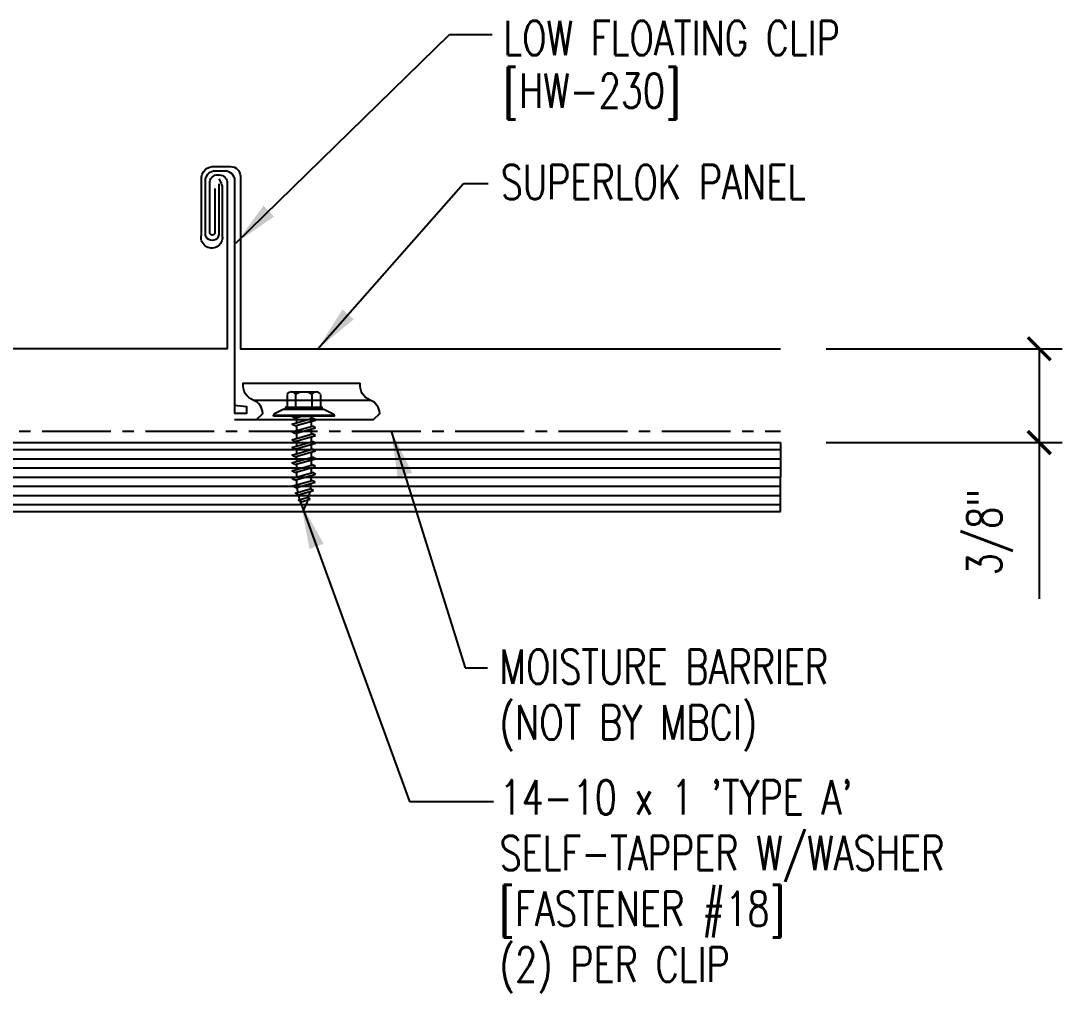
# Model space of a CAD drawing. Header units: inches. Extents: x 5.3 to 40.7, y 11.4 to 38.4.
# Drawn here: x 29.35 to 40.69, y 21.8 to 32.4 of the extents above; entities that cross this region are included whole.
import ezdxf

# ---------------------------------------------------------------- set-up
doc = ezdxf.new("R2010")
doc.units = ezdxf.units.IN
doc.header["$MEASUREMENT"] = 0
doc.linetypes.add('CENTER2', pattern=[1.125, 0.75, -0.125, 0.125, -0.125])
for name, color, linetype in [('BARRIER', 253, 'CENTER2'), ('clip', 5, 'Continuous'), ('DIM', 2, 'Continuous'), ('FASTENER', 9, 'Continuous'), ('PANEL', 11, 'Continuous'), ('TEXT', 2, 'Continuous'), ('WOOD', 3, 'Continuous')]:
    doc.layers.add(name, color=color, linetype=linetype)
doc.styles.add('TEXT1', font='ROMANS.shx', dxfattribs={"width": 0.75, "height": 0.375})
doc.dimstyles.new('DETAIL$0', dxfattribs={"dimscale": 4, "dimtxt": 0.375, "dimasz": 0.0625, "dimexe": 0.0625, "dimexo": 0.125, "dimgap": 0.0625, "dimtad": 1, "dimdec": 4, "dimzin": 3, "dimdsep": 46, "dimlunit": 4, "dimtxsty": 'TEXT1', "dimblk": 'ARCHTICK', "dimcen": 0.0625, "dimclrd": 7, "dimclre": 7, "dimclrt": 2, "dimadec": 0, "dimazin": 0, "dimtfac": 0.59375, "dimtdec": 4, "dimtmove": 0, "dimatfit": 3, "dimfxl": 0, "dimfrac": 2, "dimtolj": 1, "dimtzin": 3, "dimarcsym": 0})
doc.dimstyles.new('DETAIL$7', dxfattribs={"dimscale": 4, "dimtxt": 0.375, "dimasz": 0.125, "dimexe": 0.0625, "dimexo": 0.125, "dimgap": 0.0625, "dimtad": 1, "dimdec": 4, "dimzin": 3, "dimdsep": 46, "dimlunit": 4, "dimtxsty": 'TEXT1', "dimblk": 'ARCHTICK', "dimcen": 0.0625, "dimclrd": 7, "dimclre": 7, "dimclrt": 2, "dimadec": 0, "dimazin": 0, "dimtfac": 0.59375, "dimtdec": 4, "dimtmove": 2, "dimatfit": 3, "dimfxl": 0, "dimfrac": 2, "dimtolj": 1, "dimtzin": 3, "dimarcsym": 0})

# ---------------------------------------------------------------- blocks, each defined once
blk = doc.blocks.new('_ArchTick')
at = {"color": 0, "linetype": 'ByBlock', "const_width": 0.15}
blk.add_lwpolyline([(-0.5, -0.5), (0.5, 0.5)], dxfattribs=at)
blk = doc.blocks.new('*D11')
at = {"layer": 'DEFPOINTS', "color": 0}
for p in [(37.62, 28.822), (37.62, 27.8), (40.44, 27.8)]:
    blk.add_point(p, dxfattribs=at)
at = {"layer": 'DIM', "color": 7, "lineweight": -2}
for p, q in [((38.12, 28.822), (40.69, 28.822)), ((40.44, 28.822), (40.44, 27.8)), ((38.12, 27.8), (40.69, 27.8)), ((40.44, 27.8), (40.44, 26.099))]:
    blk.add_line(p, q, dxfattribs=at)
at = {"layer": 'DIM', "color": 7, "lineweight": -2, "xscale": 0.25, "yscale": 0.25, "zscale": 0.25}
for p, rotation in [((40.44, 28.822), 90), ((40.44, 27.8), 270)]:
    blk.add_blockref('_ArchTick', p, dxfattribs=dict(at, rotation=rotation))
at = {"layer": 'DIM', "color": 2, "insert": (39.904, 26.824), "char_height": 0.375, "attachment_point": 5, "rotation": 90, "style": 'TEXT1'}
blk.add_mtext('\\A1;3/8"', dxfattribs=at)
blk = doc.blocks.new('st10')
at = {"layer": 'FASTENER'}
for p, q in [((-0.181, 0.276), (-0.181, 0.137)), ((-0.135, 0.302), (0.135, 0.302)), ((-0.089, 0.276), (-0.089, 0.137)), ((0.089, 0.276), (0.089, 0.137)), ((0.181, 0.276), (0.181, 0.137)), ((-0.217, 0.114), (-0.326, 0.059)), ((-0.217, 0.114), (0.217, 0.114)), ((-0.193, 0.137), (0.193, 0.137)), ((-0.193, 0.119), (0.193, 0.119)), ((-0.181, 0.137), (0.181, 0.137)), ((0.217, 0.114), (0.326, 0.059)), ((-0.326, 0.059), (-0.326, 0.049)), ((-0.326, 0.049), (0.326, 0.049)), ((-0.129, 0.035), (-0.124, 0.037)), ((-0.096, 0.017), (-0.129, 0.035)), ((-0.129, -0.049), (0.096, 0.015)), ((-0.124, 0.037), (-0.08, 0.037)), ((-0.096, 0.017), (-0.025, 0.037)), ((-0.08, 0.037), (0.08, 0.037)), ((-0.08, 0.021), (-0.08, -0.035)), ((0.08, 0.037), (0.08, 0.011)), ((0.129, -0.003), (0.096, 0.015)), ((0.326, 0.059), (0.326, 0.049)), ((-0.096, -0.068), (-0.129, -0.049)), ((-0.129, -0.134), (0.096, -0.069)), ((-0.096, -0.068), (0.129, -0.004)), ((-0.096, -0.152), (0.129, -0.088)), ((-0.08, -0.063), (-0.08, -0.12)), ((0.08, -0.016), (0.08, -0.074)), ((0.08, -0.102), (0.08, -0.158)), ((0.129, -0.088), (0.096, -0.069)), ((-0.096, -0.152), (-0.129, -0.134)), ((-0.129, -0.218), (0.096, -0.154)), ((-0.096, -0.237), (-0.129, -0.218)), ((-0.096, -0.237), (0.129, -0.172)), ((-0.08, -0.148), (-0.08, -0.204)), ((0.08, -0.186), (0.08, -0.243)), ((0.129, -0.172), (0.096, -0.154)), ((-0.129, -0.303), (0.096, -0.238)), ((-0.096, -0.321), (-0.129, -0.303)), ((-0.129, -0.387), (0.096, -0.323)), ((-0.096, -0.321), (0.129, -0.257)), ((-0.08, -0.232), (-0.08, -0.288)), ((-0.08, -0.317), (-0.08, -0.373)), ((0.08, -0.27), (0.08, -0.327)), ((0.129, -0.257), (0.096, -0.238)), ((0.129, -0.341), (0.096, -0.323)), ((-0.096, -0.406), (-0.129, -0.387)), ((-0.129, -0.471), (0.096, -0.407)), ((-0.096, -0.406), (0.129, -0.341)), ((-0.096, -0.49), (0.129, -0.426)), ((-0.08, -0.401), (-0.08, -0.457)), ((0.08, -0.355), (0.08, -0.412)), ((0.08, -0.44), (0.08, -0.496)), ((0.129, -0.426), (0.096, -0.407)), ((-0.096, -0.49), (-0.129, -0.471)), ((-0.129, -0.556), (0.096, -0.491)), ((-0.096, -0.575), (-0.129, -0.556)), ((-0.096, -0.575), (0.129, -0.51)), ((-0.08, -0.485), (-0.08, -0.542)), ((0.08, -0.524), (0.08, -0.58)), ((0.129, -0.51), (0.096, -0.491)), ((-0.129, -0.64), (0.096, -0.576)), ((-0.096, -0.659), (-0.129, -0.64)), ((-0.121, -0.722), (0.092, -0.662)), ((-0.096, -0.659), (0.129, -0.595)), ((-0.088, -0.741), (0.125, -0.68)), ((-0.08, -0.57), (-0.08, -0.626)), ((0.125, -0.68), (0.092, -0.662)), ((0.129, -0.595), (0.096, -0.576)), ((-0.088, -0.741), (-0.121, -0.722)), ((-0.095, -0.799), (0.071, -0.752)), ((-0.061, -0.818), (0.104, -0.771)), ((0.104, -0.771), (0.071, -0.752)), ((-0.061, -0.818), (-0.095, -0.799)), ((-0.063, -0.877), (0.034, -0.847)), ((-0.029, -0.895), (-0.063, -0.877)), ((-0.029, -0.895), (0.068, -0.866)), ((0.068, -0.866), (0.034, -0.847))]:
    blk.add_line(p, q, dxfattribs=at)
blk.add_lwpolyline([(-0.331, 0.037), (-0.331, 0.049), (0.331, 0.049), (0.331, 0.037)], close=True, dxfattribs=at)
for centre, radius, start, end in [((-0.135, 0.25), 0.0527, 29.8754, 150.1246), ((0, 0.138), 0.164, 56.9974, 123.0026), ((0.135, 0.25), 0.0527, 29.8754, 150.1246), ((-0.193, 0.128), 0.00894, 90, 270), ((0.193, 0.128), 0.00894, 270, 90), ((0.676, -0.642), 0.757, 180.9696, 185.1765), ((-0.676, -0.642), 0.757, 358.2537, 2.5109), ((0.676, -0.642), 0.757, 187.255, 191.3837), ((-0.676, -0.642), 0.757, 343.5473, 349.3968), ((-0.676, -0.642), 0.757, 351.6648, 356.0901), ((0.676, -0.642), 0.757, 193.4363, 197.6723), ((0.676, -0.642), 0.757, 199.1495, 206.7351), ((-0.676, -0.642), 0.757, 333.2649, 342.2085)]:
    blk.add_arc(centre, radius, start, end, dxfattribs=at)

msp = doc.modelspace()

# ---------------------------------------------------------------- linework, layer by layer
at = {"layer": 'BARRIER'}
msp.add_line((17.20312, 27.92451), (37.61978, 27.92451), dxfattribs=at)
at = {"layer": 'clip'}
msp.add_line((31.87845, 28.2622), (33.15229, 28.2622), dxfattribs=at)
for points in [[(31.50146, 30.6193), (31.50169, 30.08626, -1.16210602), (31.35869, 30.08242), (31.35868, 30.67269, -0.36554649), (31.46247, 30.76137), (31.56793, 30.76137, -0.41421356), (31.67445, 30.65485), (31.67445, 28.12218), (31.80634, 28.12218), (31.80634, 28.18806), (31.67445, 28.20453)], [(31.90861, 28.04951), (31.98201, 28.11705, 0.29781286), (31.87845, 28.2622, -0.34469622), (31.7684, 28.44799), (33.04224, 28.44799)], [(33.18245, 28.04951), (33.25585, 28.11705, 0.29781286), (33.15229, 28.2622, -0.34469622), (33.04224, 28.44799)]]:
    msp.add_lwpolyline(points, format="xyb", dxfattribs=at)
msp.add_lwpolyline([(33.18245, 28.04951), (31.67445, 28.04951)], dxfattribs=at)
at = {"layer": 'PANEL'}
for points in [[(31.46025, 30.56915), (31.46018, 30.08986, -1), (31.40357, 30.08986), (31.40357, 30.57445), (31.40357, 30.62245, -0.46921016), (31.49761, 30.71648), (31.5072, 30.71614, -0.42234564), (31.59412, 30.62245), (31.59412, 28.82199), (17.2129, 28.82199, -0.41421464), (17.13837, 28.89652), (17.1384, 30.72153, 0.41421356), (17.01872, 30.84121), (16.18745, 30.84121, 0.3249197), (16.06857, 30.75484), (15.8938, 30.21695), (16.12872, 30.13144)], [(31.50245, 30.67352), (31.52703, 30.62723, -0.10263246), (31.54076, 30.55651), (31.54076, 30.04839, -1.20090855), (31.31236, 30.06414), (31.31236, 30.66772, -0.46726582), (31.46129, 30.80732), (31.63142, 30.80732, -0.41421356), (31.73795, 30.7008), (31.73795, 28.82199), (37.61978, 28.82199)]]:
    msp.add_lwpolyline(points, format="xyb", dxfattribs=at)
at = {"layer": 'WOOD', "color": 3, "linetype": 'CONTINUOUS'}
for p, q in [((17.14847, 27.79951), (37.61978, 27.79951)), ((37.61978, 27.79951), (37.61978, 27.42451)), ((37.61978, 27.04951), (37.61978, 27.42451)), ((17.14847, 27.04951), (37.61978, 27.04951))]:
    msp.add_line(p, q, dxfattribs=at)
at = {"layer": 'WOOD', "color": 9, "linetype": 'CONTINUOUS'}
for p, q in [((17.14847, 27.72451), (37.61978, 27.72451)), ((17.14847, 27.62451), (37.61978, 27.62451)), ((17.14847, 27.52451), (37.61978, 27.52451)), ((17.14847, 27.42451), (37.61978, 27.42451)), ((17.14847, 27.32451), (37.61978, 27.32451)), ((17.14847, 27.22451), (37.61978, 27.22451)), ((17.14847, 27.12451), (37.61978, 27.12451))]:
    msp.add_line(p, q, dxfattribs=at)

# ---------------------------------------------------------------- block references
at = {"layer": 'FASTENER'}
msp.add_blockref('st10', (32.42845, 28.04951), dxfattribs=at)

# ---------------------------------------------------------------- texts
at = {"layer": 'TEXT', "style": 'TEXT1', "width": 0.75}
for s, p in [('LOW FLOATING CLIP', (34.60373, 32.02)), ('[HW-230]', (34.60373, 31.44611)), ('SUPERLOK PANEL', (34.57369, 30.4502)), ('MOISTURE BARRIER', (34.56052, 25.17054)), ('(NOT BY MBCI)', (34.56052, 24.5634)), ("14-10 x 1 'TYPE A'", (34.56101, 23.74778)), ('SELF-TAPPER W/WASHER', (34.56101, 23.14063)), ('[FASTENER #18]', (34.56101, 22.53349)), ('(2) PER CLIP', (34.56101, 21.92635))]:
    msp.add_text(s, height=0.375, dxfattribs=at).set_placement(p)

# ---------------------------------------------------------------- dimensions: what is measured, and where the dimension line sits
at = {"layer": 'DIM'}
dim = msp.add_linear_dim(base=(40.43997, 27.79951), p1=(37.61978, 28.82199), p2=(37.61978, 27.79951), angle=90, text='3/8"', dimstyle='DETAIL$0', dxfattribs=at)
dim.commit()
dim.dimension.update_dxf_attribs({"geometry": '*D11', "text_midpoint": (39.90426, 26.82406)})

# ---------------------------------------------------------------- leaders
for points in [[(31.68973, 29.97278), (34.01448, 32.2444), (34.48123, 32.2444)], [(32.58089, 28.82199), (34.17007, 30.62286), (34.43678, 30.62286)], [(33.38015, 27.92451), (34.18631, 25.34493), (34.42926, 25.34493)], [(32.39673, 27.13951), (33.57893, 23.8881), (34.49552, 23.8881)]]:
    msp.add_leader(points, dimstyle='DETAIL$7')

doc.saveas('drawing.dxf')
